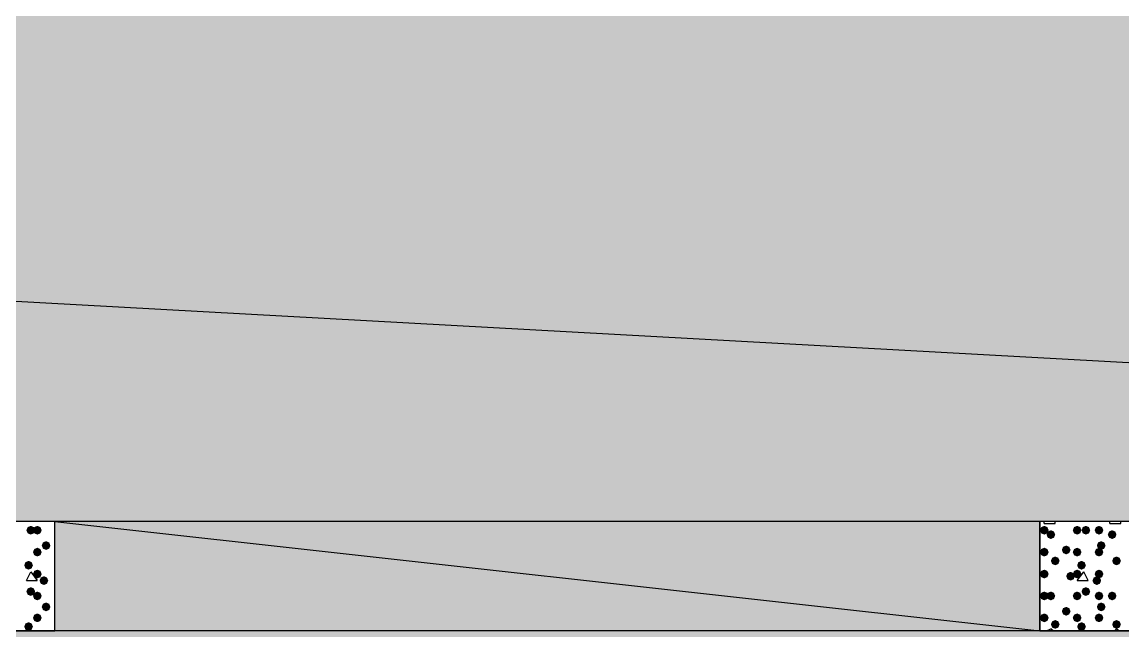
# Model space of a CAD drawing. Header units: millimetres. Extents: x 0 to 420, y 0 to 297.
# Drawn here: x 301.29 to 322.56, y 220.34 to 232.11 of the extents above; entities that cross this region are included whole.
import ezdxf

# ---------------------------------------------------------------- set-up
doc = ezdxf.new("R2010")
doc.units = ezdxf.units.MM
doc.layers.get('0').update_dxf_attribs({"linetype": 'CONTINUOUS'})

msp = doc.modelspace()

# ---------------------------------------------------------------- hatches: boundary and pattern name
at = {"true_color": 0x000008}
h = msp.add_hatch(color=0, dxfattribs=at)
h.paths.add_polyline_path([(378.544667, 241.511667), (32.469667, 241.511667), (378.544667, 222.461667)], flags=0)
h.paths.add_polyline_path([(32.469667, 241.511667), (378.544667, 222.461667), (32.469667, 222.461667)], flags=0)
at = {"true_color": 0x000007}
for points in [[(301.540333, 222.292333), (301.515463, 222.232537), (301.455667, 222.207667), (301.395871, 222.232537), (301.371, 222.292333), (301.395871, 222.352129), (301.455667, 222.377), (301.515462, 222.352129)], [(301.667333, 222.292333), (301.642462, 222.232537), (301.582667, 222.207667), (301.522871, 222.232537), (301.498, 222.292333), (301.522871, 222.352129), (301.582667, 222.377), (301.642462, 222.352129)], [(321.140667, 222.292333), (321.115796, 222.232537), (321.056, 222.207667), (320.996204, 222.232537), (320.971333, 222.292333), (320.996204, 222.352129), (321.056, 222.377), (321.115796, 222.352129)], [(321.775667, 222.292333), (321.750796, 222.232537), (321.691, 222.207667), (321.631204, 222.232537), (321.606333, 222.292333), (321.631204, 222.352129), (321.691, 222.377), (321.750796, 222.352129)], [(321.945, 222.292333), (321.920129, 222.232537), (321.860333, 222.207667), (321.800538, 222.232537), (321.775667, 222.292333), (321.800537, 222.352129), (321.860333, 222.377), (321.920129, 222.352129)], [(322.199, 222.292333), (322.174129, 222.232537), (322.114333, 222.207667), (322.054537, 222.232537), (322.029667, 222.292333), (322.054537, 222.352129), (322.114333, 222.377), (322.174129, 222.352129)], [(321.267667, 222.207667), (321.242796, 222.147871), (321.183, 222.123), (321.123204, 222.147871), (321.098333, 222.207667), (321.123204, 222.267462), (321.183, 222.292333), (321.242796, 222.267463)], [(322.453, 222.207667), (322.428129, 222.147871), (322.368333, 222.123), (322.308538, 222.147871), (322.283667, 222.207667), (322.308537, 222.267462), (322.368333, 222.292333), (322.428129, 222.267463)], [(301.667333, 221.869), (301.642462, 221.809204), (301.582667, 221.784333), (301.522871, 221.809204), (301.498, 221.869), (301.522871, 221.928796), (301.582667, 221.953667), (301.642462, 221.928796)], [(301.836667, 221.996), (301.811796, 221.936204), (301.752, 221.911333), (301.692204, 221.936204), (301.667333, 221.996), (301.692204, 222.055796), (301.752, 222.080667), (301.811796, 222.055796)], [(321.140667, 221.869), (321.115796, 221.809204), (321.056, 221.784333), (320.996204, 221.809204), (320.971333, 221.869), (320.996204, 221.928796), (321.056, 221.953667), (321.115796, 221.928796)], [(321.564, 221.911333), (321.539129, 221.851537), (321.479333, 221.826667), (321.419537, 221.851537), (321.394667, 221.911333), (321.419537, 221.971129), (321.479333, 221.996), (321.539129, 221.971129)], [(321.775667, 221.869), (321.750796, 221.809204), (321.691, 221.784333), (321.631204, 221.809204), (321.606333, 221.869), (321.631204, 221.928796), (321.691, 221.953667), (321.750796, 221.928796)], [(322.199, 221.869), (322.174129, 221.809204), (322.114333, 221.784333), (322.054537, 221.809204), (322.029667, 221.869), (322.054537, 221.928796), (322.114333, 221.953667), (322.174129, 221.928796)], [(322.241333, 221.996), (322.216462, 221.936204), (322.156667, 221.911333), (322.096871, 221.936204), (322.072, 221.996), (322.096871, 222.055796), (322.156667, 222.080667), (322.216462, 222.055796)], [(301.498, 221.615), (301.473129, 221.555204), (301.413333, 221.530333), (301.353538, 221.555204), (301.328667, 221.615), (301.353537, 221.674796), (301.413333, 221.699667), (301.473129, 221.674796)], [(321.352333, 221.699667), (321.327462, 221.639871), (321.267667, 221.615), (321.207871, 221.639871), (321.183, 221.699667), (321.207871, 221.759462), (321.267667, 221.784333), (321.327462, 221.759463)], [(321.860333, 221.615), (321.835462, 221.555204), (321.775667, 221.530333), (321.715871, 221.555204), (321.691, 221.615), (321.715871, 221.674796), (321.775667, 221.699667), (321.835462, 221.674796)], [(322.537667, 221.699667), (322.512796, 221.639871), (322.453, 221.615), (322.393204, 221.639871), (322.368333, 221.699667), (322.393204, 221.759462), (322.453, 221.784333), (322.512796, 221.759463)], [(301.667333, 221.445667), (301.642462, 221.385871), (301.582667, 221.361), (301.522871, 221.385871), (301.498, 221.445667), (301.522871, 221.505462), (301.582667, 221.530333), (301.642462, 221.505463)], [(321.140667, 221.445667), (321.115796, 221.385871), (321.056, 221.361), (320.996204, 221.385871), (320.971333, 221.445667), (320.996204, 221.505462), (321.056, 221.530333), (321.115796, 221.505463)], [(321.648667, 221.403333), (321.623796, 221.343537), (321.564, 221.318667), (321.504204, 221.343537), (321.479333, 221.403333), (321.504204, 221.463129), (321.564, 221.488), (321.623796, 221.463129)], [(321.775667, 221.445667), (321.750796, 221.385871), (321.691, 221.361), (321.631204, 221.385871), (321.606333, 221.445667), (321.631204, 221.505462), (321.691, 221.530333), (321.750796, 221.505463)], [(322.199, 221.445667), (322.174129, 221.385871), (322.114333, 221.361), (322.054537, 221.385871), (322.029667, 221.445667), (322.054537, 221.505462), (322.114333, 221.530333), (322.174129, 221.505463)], [(301.794333, 221.318667), (301.769462, 221.258871), (301.709667, 221.234), (301.649871, 221.258871), (301.625, 221.318667), (301.649871, 221.378462), (301.709667, 221.403333), (301.769462, 221.378463)], [(322.156667, 221.318667), (322.131796, 221.258871), (322.072, 221.234), (322.012204, 221.258871), (321.987333, 221.318667), (322.012204, 221.378462), (322.072, 221.403333), (322.131796, 221.378463)], [(301.540333, 221.107), (301.515463, 221.047204), (301.455667, 221.022333), (301.395871, 221.047204), (301.371, 221.107), (301.395871, 221.166796), (301.455667, 221.191667), (301.515462, 221.166796)], [(301.667333, 221.022333), (301.642462, 220.962537), (301.582667, 220.937667), (301.522871, 220.962537), (301.498, 221.022333), (301.522871, 221.082129), (301.582667, 221.107), (301.642462, 221.082129)], [(321.140667, 221.022333), (321.115796, 220.962537), (321.056, 220.937667), (320.996204, 220.962537), (320.971333, 221.022333), (320.996204, 221.082129), (321.056, 221.107), (321.115796, 221.082129)], [(321.267667, 221.022333), (321.242796, 220.962537), (321.183, 220.937667), (321.123204, 220.962537), (321.098333, 221.022333), (321.123204, 221.082129), (321.183, 221.107), (321.242796, 221.082129)], [(321.775667, 221.022333), (321.750796, 220.962537), (321.691, 220.937667), (321.631204, 220.962537), (321.606333, 221.022333), (321.631204, 221.082129), (321.691, 221.107), (321.750796, 221.082129)], [(321.945, 221.107), (321.920129, 221.047204), (321.860333, 221.022333), (321.800538, 221.047204), (321.775667, 221.107), (321.800537, 221.166796), (321.860333, 221.191667), (321.920129, 221.166796)], [(322.199, 221.022333), (322.174129, 220.962537), (322.114333, 220.937667), (322.054537, 220.962537), (322.029667, 221.022333), (322.054537, 221.082129), (322.114333, 221.107), (322.174129, 221.082129)], [(322.453, 221.022333), (322.428129, 220.962537), (322.368333, 220.937667), (322.308538, 220.962537), (322.283667, 221.022333), (322.308537, 221.082129), (322.368333, 221.107), (322.428129, 221.082129)], [(301.836667, 220.810667), (301.811796, 220.750871), (301.752, 220.726), (301.692204, 220.750871), (301.667333, 220.810667), (301.692204, 220.870462), (301.752, 220.895333), (301.811796, 220.870463)], [(321.564, 220.726), (321.539129, 220.666204), (321.479333, 220.641333), (321.419537, 220.666204), (321.394667, 220.726), (321.419537, 220.785796), (321.479333, 220.810667), (321.539129, 220.785796)], [(322.241333, 220.810667), (322.216462, 220.750871), (322.156667, 220.726), (322.096871, 220.750871), (322.072, 220.810667), (322.096871, 220.870462), (322.156667, 220.895333), (322.216462, 220.870463)], [(301.667333, 220.599), (301.642462, 220.539204), (301.582667, 220.514333), (301.522871, 220.539204), (301.498, 220.599), (301.522871, 220.658796), (301.582667, 220.683667), (301.642462, 220.658796)], [(321.140667, 220.599), (321.115796, 220.539204), (321.056, 220.514333), (320.996204, 220.539204), (320.971333, 220.599), (320.996204, 220.658796), (321.056, 220.683667), (321.115796, 220.658796)], [(321.775667, 220.599), (321.750796, 220.539204), (321.691, 220.514333), (321.631204, 220.539204), (321.606333, 220.599), (321.631204, 220.658796), (321.691, 220.683667), (321.750796, 220.658796)], [(322.199, 220.599), (322.174129, 220.539204), (322.114333, 220.514333), (322.054537, 220.539204), (322.029667, 220.599), (322.054537, 220.658796), (322.114333, 220.683667), (322.174129, 220.658796)], [(301.498, 220.429667), (301.473129, 220.369871), (301.413333, 220.345), (301.353538, 220.369871), (301.328667, 220.429667), (301.353537, 220.489462), (301.413333, 220.514333), (301.473129, 220.489463)], [(321.352333, 220.472), (321.327462, 220.412204), (321.267667, 220.387333), (321.207871, 220.412204), (321.183, 220.472), (321.207871, 220.531796), (321.267667, 220.556667), (321.327462, 220.531796)], [(321.860333, 220.429667), (321.835462, 220.369871), (321.775667, 220.345), (321.715871, 220.369871), (321.691, 220.429667), (321.715871, 220.489462), (321.775667, 220.514333), (321.835462, 220.489463)], [(322.537667, 220.472), (322.512796, 220.412204), (322.453, 220.387333), (322.393204, 220.412204), (322.368333, 220.472), (322.393204, 220.531796), (322.453, 220.556667), (322.512796, 220.531796)]]:
    msp.add_hatch(color=0, dxfattribs=at).paths.add_polyline_path(points, flags=0)
at = {"true_color": 0x000008}
h = msp.add_hatch(color=0, dxfattribs=at)
h.paths.add_polyline_path([(320.971333, 222.461667), (301.921333, 222.461667), (320.971333, 220.345)], flags=0)
h.paths.add_polyline_path([(301.921333, 222.461667), (320.971333, 220.345), (301.921333, 220.345)], flags=0)
h = msp.add_hatch(color=0, dxfattribs=at)
h.paths.add_polyline_path([(378.544667, 220.345), (217.17, 220.345), (378.544667, 201.252667)], flags=0)
h.paths.add_polyline_path([(217.17, 220.345), (378.544667, 201.252667), (217.17, 201.252667)], flags=0)

# ---------------------------------------------------------------- linework, layer by layer
at = {"color": 0, "true_color": 0x000008}
for points in [[(378.544667, 241.511667), (32.469667, 241.511667), (378.544667, 222.461667)], [(32.469667, 241.511667), (378.544667, 222.461667), (32.469667, 222.461667)], [(320.971333, 222.461667), (301.921333, 222.461667), (320.971333, 220.345)], [(301.921333, 222.461667), (320.971333, 220.345), (301.921333, 220.345)], [(378.544667, 220.345), (217.17, 220.345), (378.544667, 201.252667)]]:
    msp.add_lwpolyline(points, close=True, dxfattribs=at)
at = {"color": 0, "true_color": 0x000007}
for points in [[(299.804667, 222.461667), (299.804667, 220.345), (301.921333, 220.345), (301.921333, 222.461667)], [(320.971333, 222.461667), (320.971333, 220.345), (323.088, 220.345), (323.088, 222.461667)]]:
    msp.add_lwpolyline(points, close=True, dxfattribs=at)
for points in [[(321.056, 222.419333), (321.056, 222.461667)], [(321.056, 222.419333), (321.267667, 222.419333)], [(321.267667, 222.419333), (321.267667, 222.461667)], [(322.326, 222.419333), (322.326, 222.461667)], [(322.326, 222.419333), (322.537667, 222.419333)], [(322.537667, 222.419333), (322.537667, 222.461667)], [(301.371, 221.318667), (301.455667, 221.488), (301.582667, 221.318667)], [(321.691, 221.318667), (321.818, 221.488)], [(321.902667, 221.318667), (321.818, 221.488)], [(301.371, 221.318667), (301.582667, 221.318667)], [(321.691, 221.318667), (321.902667, 221.318667)], [(321.098333, 220.345), (321.183, 220.387333)], [(321.225333, 220.345), (321.183, 220.387333)], [(322.410667, 220.345), (322.453, 220.387333)], [(322.495333, 220.345), (322.453, 220.387333)]]:
    msp.add_lwpolyline(points, dxfattribs=at)

doc.saveas('drawing.dxf')
